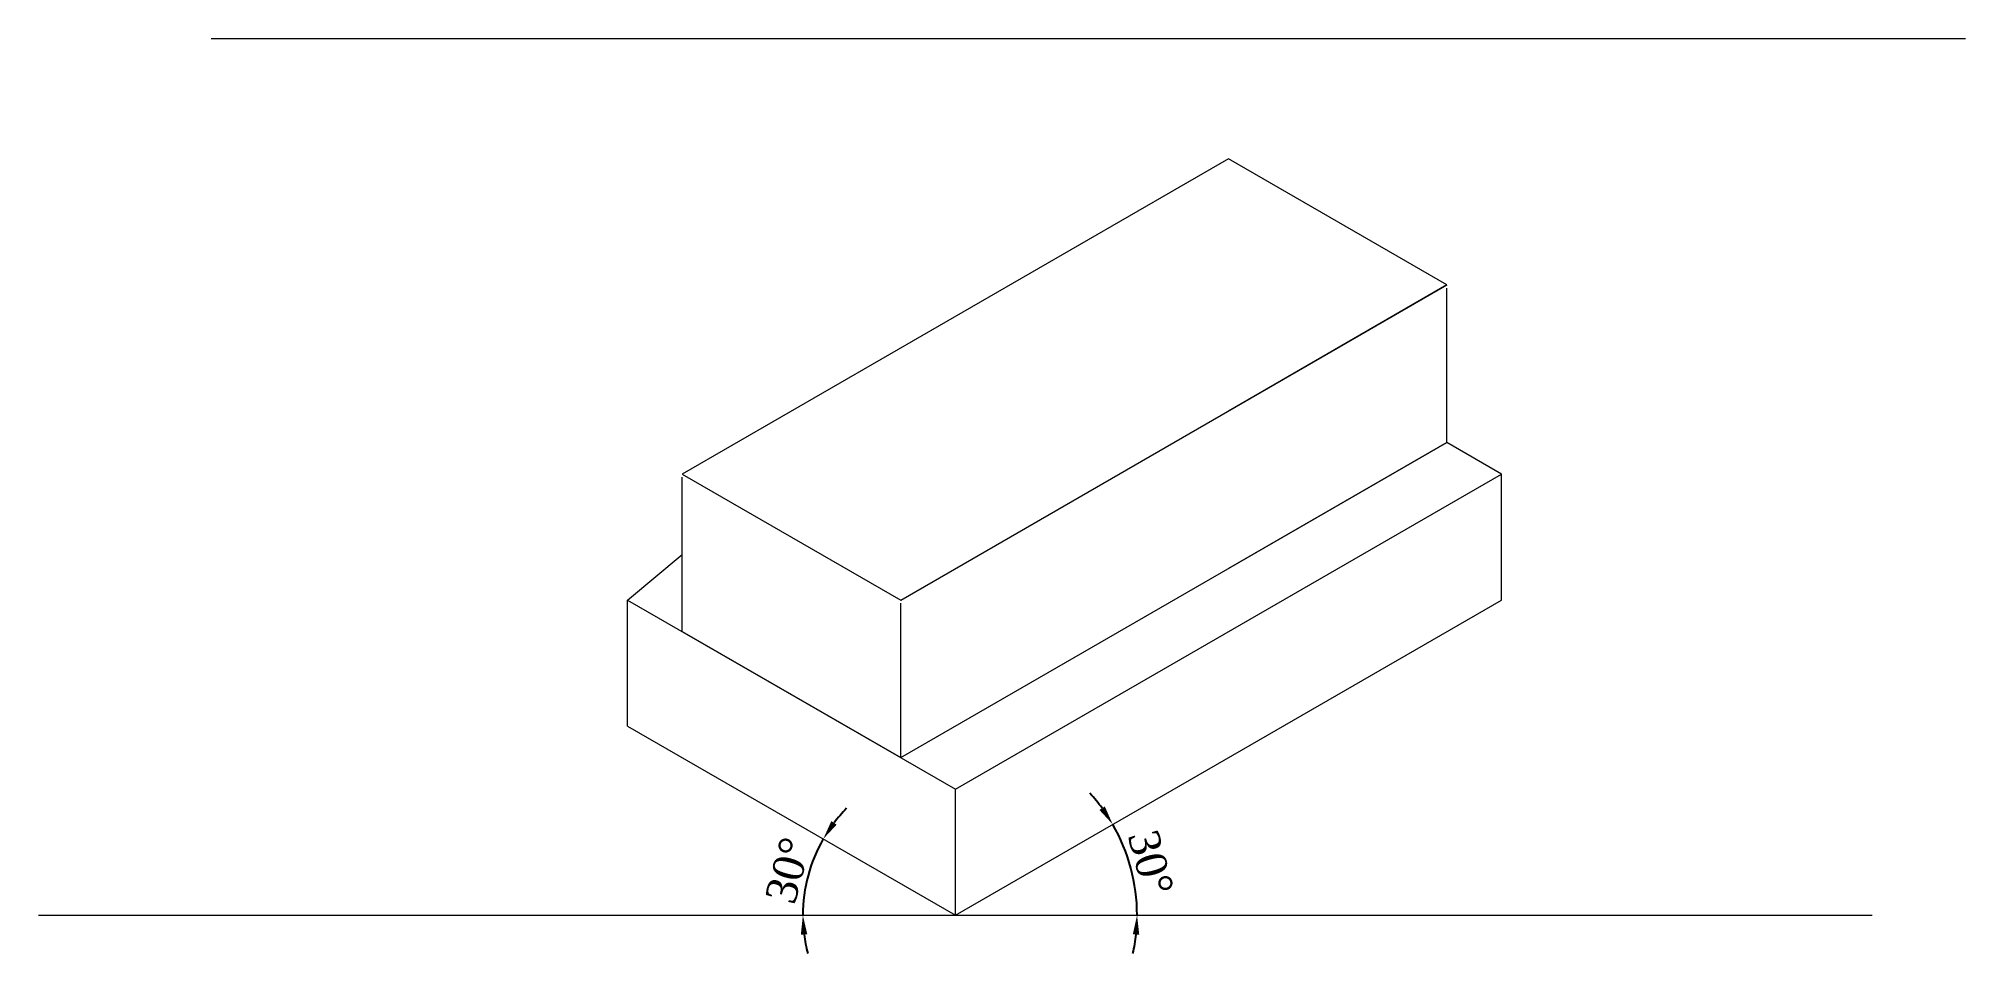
# Paper-space layout 'Layout16' of a CAD drawing. Header units: millimetres. Extents: x 12 to 261, y 37 to 156.
import ezdxf

# ---------------------------------------------------------------- set-up
doc = ezdxf.new("R2010")
doc.units = ezdxf.units.MM
doc.layers.add('Projection line', color=5, linetype='Continuous', lineweight=5)
doc.layers.add('X Y line', color=1, linetype='Continuous', lineweight=15)
doc.styles.get("Standard").update_dxf_attribs({"font": 'times.ttf', "height": 4})
doc.dimstyles.new('ISO-25', dxfattribs={"dimtxt": 4, "dimasz": 2.5, "dimexe": 1.25, "dimexo": 0.625, "dimtad": 1, "dimtoh": 1, "dimtxsty": 'Standard', "dimcen": 2.5, "dimadec": 0, "dimazin": 0, "dimtfac": 1, "dimtmove": 0, "dimatfit": 3, "dimfxl": 1, "dimarcsym": 0})

# ---------------------------------------------------------------- blocks, each defined once
blk = doc.blocks.new('*D94')
at = {"layer": 'Defpoints', "color": 0, "transparency": 16777216}
for p in [(88.33, 66.81), (112.19, 49.08), (12.11, 42.33), (130.73, 42.33), (249.35, 42.33)]:
    blk.add_point(p, dxfattribs=at)
at = {"layer": 'Projection line', "color": 0, "lineweight": -2, "transparency": 16777216}
for start, end in [(135.4684, 142.7342), (150, 180), (187.2658, 194.5316)]:
    blk.add_arc((130.73, 42.33), 19.73, start, end, dxfattribs=at)
at = {"layer": 'Projection line', "color": 0, "transparency": 16777216}
for points in [[(115.37, 54.05), (114.68, 54.51), (113.64, 52.2)], [(110.74, 39.81), (111.57, 39.86), (111, 42.33)]]:
    blk.add_solid(points, dxfattribs=at)
at = {"layer": 'Projection line', "color": 0, "transparency": 16777216, "insert": (109.1, 48.13), "char_height": 4, "attachment_point": 5, "rotation": 75}
blk.add_mtext('30°', dxfattribs=at)
blk = doc.blocks.new('*D95')
at = {"layer": 'Defpoints', "color": 0, "transparency": 16777216}
for p in [(201.39, 83.13), (153.88, 46.41), (12.11, 42.33), (130.73, 42.33), (249.35, 42.33)]:
    blk.add_point(p, dxfattribs=at)
at = {"layer": 'Projection line', "color": 0, "lineweight": -2, "transparency": 16777216}
for start, end in [(36.096, 42.1919), (0, 30), (347.8081, 353.904)]:
    blk.add_arc((130.73, 42.33), 23.51, start, end, dxfattribs=at)
at = {"layer": 'Projection line', "color": 0, "transparency": 16777216}
for points in [[(150.07, 56.41), (149.37, 55.95), (151.09, 54.09)], [(153.69, 39.86), (154.52, 39.81), (154.24, 42.33)]]:
    blk.add_solid(points, dxfattribs=at)
at = {"layer": 'Projection line', "color": 0, "transparency": 16777216, "insert": (156, 49.1), "char_height": 4, "attachment_point": 5, "rotation": 285}
blk.add_mtext('30°', dxfattribs=at)

psp = doc.layouts.new('Layout16')

# ---------------------------------------------------------------- linework, layer by layer
at = {"layer": 'Projection line'}
for p, q in [((166.061, 140.252), (95.393, 99.452)), ((194.328, 123.932), (166.061, 140.252)), ((123.661, 83.132), (194.328, 123.932)), ((194.328, 123.932), (166.061, 107.612)), ((194.328, 103.532), (194.328, 123.532)), ((123.661, 62.732), (194.328, 103.532)), ((194.328, 103.532), (166.061, 87.212)), ((201.395, 99.452), (194.328, 103.532)), ((95.393, 99.452), (123.661, 83.132)), ((95.393, 79.052), (95.393, 99.052)), ((130.727, 58.652), (201.395, 99.452)), ((201.395, 83.132), (201.395, 99.452)), ((88.327, 83.132), (95.393, 89.052)), ((88.327, 83.132), (130.727, 58.652)), ((88.327, 66.812), (88.327, 83.132)), ((123.661, 62.732), (123.661, 82.732)), ((130.727, 42.332), (201.395, 83.132)), ((95.393, 79.052), (123.661, 62.732)), ((88.327, 66.812), (130.727, 42.332)), ((130.727, 42.332), (130.727, 58.652))]:
    psp.add_line(p, q, dxfattribs=at)
at = {"layer": 'X Y line'}
for p, q in [((34.448, 155.847), (261.421, 155.847)), ((12.108, 42.332), (249.347, 42.332))]:
    psp.add_line(p, q, dxfattribs=at)

# ---------------------------------------------------------------- dimensions: what is measured, and where the dimension line sits
at = {"layer": 'Projection line'}
for base, line1, picture, middle in [((153.879, 46.414), ((130.727, 42.332), (201.395, 83.132)), '*D95', (156.004, 49.105)), ((112.19, 49.079), ((88.327, 66.812), (130.727, 42.332)), '*D94', (109.103, 48.126))]:
    dim = psp.add_angular_dim_2l(base=base, line1=line1, line2=((12.108, 42.332), (249.347, 42.332)), dimstyle='ISO-25', dxfattribs=at)
    dim.commit()
    dim.dimension.update_dxf_attribs({"geometry": picture, "text_midpoint": middle})

doc.saveas('drawing.dxf')
